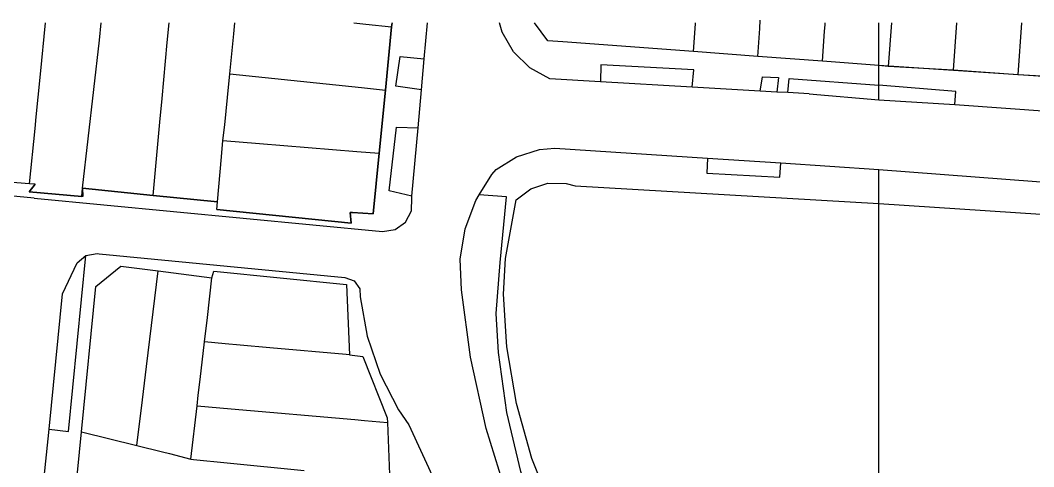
# Model space of a CAD drawing. Header units: millimetres. Extents: x -76.52126 to -76.51707, y 3.41842 to 3.42185.
# Drawn here: x -76.519486 to -76.518501, y 3.420841 to 3.421275 of the extents above; entities that cross this region are included whole.
import ezdxf

# ---------------------------------------------------------------- set-up
doc = ezdxf.new("R2010")
doc.units = ezdxf.units.MM
doc.layers.add('CARTOGRAFIA', color=252, linetype='Continuous')

msp = doc.modelspace()

# ---------------------------------------------------------------- linework, layer by layer
at = {"layer": 'CARTOGRAFIA'}
for points in [[(-76.51876744, 3.42126672), (-76.51876696, 3.42127458)], [(-76.51946612, 3.42122213), (-76.51946117, 3.42127212)], [(-76.51940888, 3.4212552), (-76.51940697, 3.42127212)], [(-76.51934287, 3.42125284), (-76.51934109, 3.42127212)], [(-76.51912459, 3.42127212), (-76.51912498, 3.42126816), (-76.51913099, 3.42120667), (-76.51913697, 3.42114546), (-76.51914274, 3.42108653), (-76.51916291, 3.42108784), (-76.51916509, 3.42108798), (-76.51916433, 3.42107738), (-76.51929475, 3.42109067)], [(-76.51927837, 3.4212615), (-76.51927735, 3.42127212)], [(-76.51916156, 3.42127212), (-76.51915292, 3.42127119)], [(-76.51915292, 3.42127119), (-76.51915004, 3.42127088)], [(-76.51915004, 3.42127088), (-76.51912498, 3.42126816)], [(-76.51913099, 3.42120667), (-76.51912498, 3.42126816)], [(-76.51912498, 3.42126816), (-76.51912459, 3.42127212)], [(-76.51909338, 3.42123712), (-76.51909026, 3.42127212)], [(-76.51892211, 3.42121489), (-76.51897143, 3.42121768), (-76.51899078, 3.42122848), (-76.51900653, 3.42124396), (-76.51901769, 3.42126295), (-76.51902012, 3.42127212)], [(-76.51865164, 3.4212307), (-76.5187064, 3.42123478), (-76.5187691, 3.42123946), (-76.51883158, 3.42124411), (-76.51895872, 3.42125359), (-76.51897338, 3.42125469), (-76.51898622, 3.42127212)], [(-76.51895872, 3.42125359), (-76.51897338, 3.42125469), (-76.51898622, 3.42127212)], [(-76.51883158, 3.42124411), (-76.51882978, 3.4212711)], [(-76.51882978, 3.4212711), (-76.51882972, 3.42127212)], [(-76.5187691, 3.42123946), (-76.51876744, 3.42126672)], [(-76.5187064, 3.42123478), (-76.51870437, 3.42126396)], [(-76.51870437, 3.42126396), (-76.51870394, 3.42127015)], [(-76.51870394, 3.42127015), (-76.51870381, 3.42127212)], [(-76.51865166, 3.42121147), (-76.51865166, 3.42127212)], [(-76.51740056, 3.42127212), (-76.5174078, 3.42116129), (-76.5174123, 3.42115587), (-76.51742046, 3.42114687), (-76.51743304, 3.42114146), (-76.51744471, 3.42114055), (-76.51794963, 3.42118379), (-76.51865164, 3.42123055)], [(-76.51865164, 3.4212307), (-76.51865164, 3.42127212)], [(-76.51863949, 3.42127212), (-76.51864264, 3.4212297)], [(-76.5185762, 3.42127212), (-76.51857964, 3.42122605)], [(-76.51851314, 3.42127212), (-76.51851664, 3.42122155)], [(-76.51942513, 3.42111141), (-76.51940888, 3.4212552)], [(-76.51934791, 3.42119848), (-76.51934287, 3.42125284)], [(-76.5192821, 3.42122264), (-76.51927837, 3.4212615)], [(-76.51883158, 3.42124411), (-76.51895872, 3.42125359)], [(-76.5187691, 3.42123946), (-76.51883158, 3.42124411)], [(-76.51909599, 3.42120715), (-76.51912074, 3.42121048), (-76.51911669, 3.42123946), (-76.51909338, 3.42123712)], [(-76.51909599, 3.42120715), (-76.51909338, 3.42123712)], [(-76.5187064, 3.42123478), (-76.5187691, 3.42123946)], [(-76.51865164, 3.4212307), (-76.5187064, 3.42123478)], [(-76.51883301, 3.42120967), (-76.51883157, 3.42122659), (-76.51892175, 3.42123118), (-76.51892211, 3.42121489)], [(-76.51864264, 3.4212297), (-76.51865164, 3.42123055)], [(-76.51857964, 3.42122605), (-76.51864264, 3.4212297)], [(-76.51851664, 3.42122155), (-76.51857964, 3.42122605)], [(-76.51946833, 3.42119981), (-76.51946612, 3.42122213)], [(-76.5192843, 3.42119968), (-76.5192821, 3.42122264)], [(-76.5192821, 3.42122264), (-76.51915438, 3.42120914)], [(-76.51883301, 3.42120967), (-76.51892211, 3.42121489)], [(-76.51876695, 3.4212058), (-76.5187647, 3.42121966), (-76.51874931, 3.42121903), (-76.51875093, 3.4212049)], [(-76.51873995, 3.42120427), (-76.51873887, 3.42121813), (-76.51865166, 3.42121147)], [(-76.51845364, 3.42121796), (-76.51851664, 3.42122155)], [(-76.51915438, 3.42120914), (-76.51913099, 3.42120667)], [(-76.51913697, 3.42114546), (-76.51913099, 3.42120667)], [(-76.51909932, 3.42117007), (-76.51909599, 3.42120715)], [(-76.51876695, 3.4212058), (-76.51883301, 3.42120967)], [(-76.51875093, 3.4212049), (-76.51876695, 3.4212058)], [(-76.51873995, 3.42120427), (-76.51875093, 3.4212049)], [(-76.51871934, 3.4212031), (-76.51873995, 3.42120427)], [(-76.51857786, 3.42119275), (-76.51857696, 3.42120535), (-76.51865166, 3.42121147)], [(-76.51865166, 3.42119725), (-76.51865166, 3.42121147)], [(-76.51947229, 3.42110176), (-76.52011858, 3.42116386), (-76.52013073, 3.4211743), (-76.5201382, 3.42118834), (-76.52013901, 3.42119122), (-76.52013802, 3.42120085)], [(-76.5194702, 3.42118083), (-76.51946833, 3.42119981)], [(-76.51935003, 3.42117557), (-76.51934791, 3.42119848)], [(-76.51928684, 3.42117311), (-76.5192843, 3.42119968)], [(-76.51871934, 3.4212031), (-76.51865166, 3.42119725)], [(-76.51865166, 3.42119725), (-76.51857786, 3.42119275)], [(-76.51857786, 3.42119275), (-76.51838886, 3.42117925)], [(-76.51947134, 3.42116936), (-76.5194702, 3.42118083)], [(-76.51935661, 3.42110444), (-76.51935003, 3.42117557)], [(-76.51947665, 3.4211157), (-76.51947134, 3.42116936)], [(-76.51928884, 3.42115775), (-76.51928684, 3.42117311)], [(-76.51910526, 3.42110374), (-76.51912731, 3.42110878), (-76.51912029, 3.4211707), (-76.51909932, 3.42117007)], [(-76.51910526, 3.42110374), (-76.51909932, 3.42117007)], [(-76.51929022, 3.42114196), (-76.51928884, 3.42115775)], [(-76.51928884, 3.42115775), (-76.51925336, 3.42115488)], [(-76.51925336, 3.42115488), (-76.51915874, 3.42114722)], [(-76.51916291, 3.42108784), (-76.51914274, 3.42108653), (-76.51913697, 3.42114546)], [(-76.51915874, 3.42114722), (-76.51913697, 3.42114546)], [(-76.51903992, 3.42110491), (-76.5190275, 3.4211248), (-76.51902354, 3.42112975), (-76.51900365, 3.42114208), (-76.51898133, 3.42114901), (-76.51896648, 3.42115045), (-76.51881816, 3.42114064)], [(-76.51929404, 3.42109808), (-76.51929022, 3.42114196)], [(-76.51881816, 3.42114064), (-76.51881888, 3.42112597), (-76.51874787, 3.42112219), (-76.51874688, 3.42113623)], [(-76.51881816, 3.42114064), (-76.51874688, 3.42113623)], [(-76.51874688, 3.42113623), (-76.51865166, 3.42112975)], [(-76.51929404, 3.42109808), (-76.51935661, 3.42110444), (-76.51942513, 3.42111141), (-76.51942506, 3.42110329), (-76.51942604, 3.42110337), (-76.51947712, 3.42110783), (-76.51947128, 3.42111527), (-76.51947665, 3.4211157), (-76.51953781, 3.42112066), (-76.51958953, 3.42112485), (-76.51964022, 3.42112896), (-76.51964084, 3.42112392), (-76.51964465, 3.42112426), (-76.51971004, 3.42113003)], [(-76.51865166, 3.42033684), (-76.51865166, 3.42112975)], [(-76.51865166, 3.42112975), (-76.51742225, 3.42103615)], [(-76.51947665, 3.4211157), (-76.51953781, 3.42112066)], [(-76.51947128, 3.42111527), (-76.51947712, 3.42110783), (-76.51942604, 3.42110337)], [(-76.51947128, 3.42111527), (-76.51947665, 3.4211157)], [(-76.51865164, 3.42037434), (-76.51873567, 3.42038237), (-76.51874248, 3.42038358), (-76.51875357, 3.42038752), (-76.51876378, 3.42039236), (-76.51878584, 3.42040848), (-76.51880393, 3.42042896), (-76.51881719, 3.42045284), (-76.51882194, 3.42046612), (-76.51896796, 3.42079713), (-76.51898862, 3.42084888), (-76.51900368, 3.42090253), (-76.51901295, 3.42095747), (-76.51901348, 3.42096227), (-76.51901626, 3.4210087), (-76.51901448, 3.42104323), (-76.51900394, 3.42110033), (-76.5189899, 3.42111098), (-76.51897314, 3.42111644), (-76.51895552, 3.42111608), (-76.51894682, 3.42111365), (-76.51865164, 3.42109665)], [(-76.51896796, 3.42079713), (-76.51898862, 3.42084888), (-76.51900368, 3.42090253), (-76.51901295, 3.42095747), (-76.51901348, 3.42096227), (-76.51901626, 3.4210087), (-76.51901448, 3.42104323), (-76.51900394, 3.42110033), (-76.5189899, 3.42111098), (-76.51897314, 3.42111644), (-76.51895552, 3.42111608), (-76.51894682, 3.42111365), (-76.51865164, 3.42109665)], [(-76.51942604, 3.42110337), (-76.51942513, 3.42111141)], [(-76.51942513, 3.42111141), (-76.51935661, 3.42110444)], [(-76.51947229, 3.42110176), (-76.51913397, 3.42106954), (-76.51912164, 3.42107143), (-76.51911147, 3.42107854), (-76.51910562, 3.42108961), (-76.51910535, 3.42110212), (-76.51910526, 3.42110374)], [(-76.51935661, 3.42110444), (-76.51929404, 3.42109808)], [(-76.51929475, 3.42109067), (-76.51929404, 3.42109808)], [(-76.51929475, 3.42109067), (-76.51929404, 3.42109808)], [(-76.51901211, 3.42081007), (-76.51903308, 3.42087802), (-76.51904829, 3.4209475), (-76.5190572, 3.42101284), (-76.51905837, 3.42104254), (-76.5190536, 3.42107188), (-76.51904325, 3.4210996), (-76.51903992, 3.42110491)], [(-76.5189744, 3.42076057), (-76.51899942, 3.42083626), (-76.51901319, 3.4208935), (-76.5190212, 3.42095182), (-76.51902327, 3.4209898), (-76.51901949, 3.42103939), (-76.51901346, 3.4211032), (-76.51903992, 3.42110491)], [(-76.51865164, 3.42109646), (-76.5174618, 3.4210182), (-76.51742221, 3.4209957), (-76.51744113, 3.42071128), (-76.51747171, 3.42032787), (-76.51747446, 3.42031619), (-76.51747621, 3.42031078), (-76.51748163, 3.42030354), (-76.51748704, 3.42029819), (-76.5174978, 3.42029369), (-76.51750863, 3.42029095), (-76.51865164, 3.4203747)], [(-76.51865164, 3.4203747), (-76.51865164, 3.42109646)], [(-76.51929475, 3.42109067), (-76.51916433, 3.42107738), (-76.51916509, 3.42108798), (-76.51916291, 3.42108784)], [(-76.51945771, 3.4208773), (-76.51943899, 3.42087523), (-76.51942198, 3.42104614)], [(-76.51945771, 3.4208773), (-76.51944457, 3.42100897), (-76.51943035, 3.42103894), (-76.51942198, 3.42104614)], [(-76.51942198, 3.42104614), (-76.51941109, 3.42104812), (-76.51940902, 3.42104785), (-76.51917033, 3.42102481), (-76.51916142, 3.42102148), (-76.51915593, 3.42101365), (-76.51915548, 3.42100609), (-76.51914873, 3.42096775), (-76.51913613, 3.42093094), (-76.51911822, 3.42089638), (-76.51910841, 3.4208818), (-76.51908159, 3.42082393), (-76.51904901, 3.42075472)], [(-76.51945964, 3.42058879), (-76.51945806, 3.42064863), (-76.51945768, 3.42065291), (-76.51945336, 3.42070174), (-76.51944334, 3.42070217), (-76.51943793, 3.42075657), (-76.51943238, 3.42081238), (-76.51942616, 3.42087495), (-76.51941214, 3.42101592), (-76.51938785, 3.42103583), (-76.51935185, 3.42103117), (-76.51929953, 3.42102438), (-76.51929766, 3.42103098), (-76.51916877, 3.42101794), (-76.51916579, 3.42094973), (-76.51915303, 3.42094799), (-76.51912919, 3.42088844), (-76.51912901, 3.42088402), (-76.5191269, 3.42083328)], [(-76.51942616, 3.42087495), (-76.51941214, 3.42101592), (-76.51938785, 3.42103583), (-76.51935185, 3.42103117)], [(-76.51936314, 3.42093845), (-76.51935185, 3.42103117)], [(-76.51935185, 3.42103117), (-76.51929953, 3.42102438)], [(-76.51929953, 3.42102438), (-76.51929766, 3.42103098), (-76.51916877, 3.42101794), (-76.51916579, 3.42094973)], [(-76.51930397, 3.42098606), (-76.51929953, 3.42102438)], [(-76.51930674, 3.42096216), (-76.51930397, 3.42098606)], [(-76.51931096, 3.42092582), (-76.51930674, 3.42096216)], [(-76.51928652, 3.42096037), (-76.51930674, 3.42096216)], [(-76.51927209, 3.42095911), (-76.51928652, 3.42096037)], [(-76.51924313, 3.42095655), (-76.51927209, 3.42095911)], [(-76.51916897, 3.42095001), (-76.51924313, 3.42095655)], [(-76.51916579, 3.42094973), (-76.51916897, 3.42095001)], [(-76.51916579, 3.42094973), (-76.51915303, 3.42094799), (-76.51912919, 3.42088844), (-76.51912901, 3.42088402)], [(-76.51936712, 3.4209058), (-76.51936314, 3.42093845)], [(-76.51931275, 3.42091031), (-76.51931096, 3.42092582)], [(-76.51931395, 3.42090001), (-76.51931275, 3.42091031)], [(-76.5193725, 3.42086158), (-76.51936712, 3.4209058)], [(-76.51931992, 3.42084847), (-76.51931395, 3.42090001)], [(-76.51931395, 3.42090001), (-76.51928085, 3.42089715)], [(-76.51928085, 3.42089715), (-76.51916071, 3.42088676)], [(-76.51916071, 3.42088676), (-76.51915133, 3.42088595)], [(-76.51915133, 3.42088595), (-76.51912901, 3.42088402)], [(-76.51912901, 3.42088402), (-76.5191269, 3.42083328)], [(-76.51946338, 3.42082132), (-76.51945771, 3.4208773)], [(-76.51943238, 3.42081238), (-76.51942616, 3.42087495)], [(-76.51942616, 3.42087495), (-76.5193725, 3.42086158)], [(-76.5193725, 3.42086158), (-76.51934753, 3.42085536)], [(-76.51934753, 3.42085536), (-76.51934089, 3.4208537)], [(-76.51934089, 3.4208537), (-76.51931992, 3.42084847)], [(-76.51931992, 3.42084847), (-76.51931751, 3.42084787), (-76.51928486, 3.42084466)], [(-76.51928486, 3.42084466), (-76.51920977, 3.42083727)]]:
    msp.add_lwpolyline(points, dxfattribs=at)

doc.saveas('drawing.dxf')
